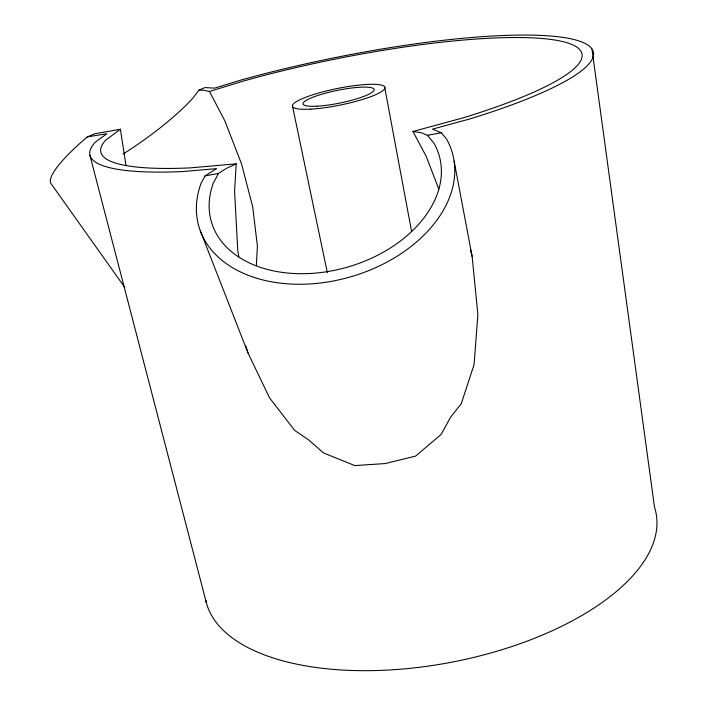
<?xml version="1.0" encoding="UTF-8"?>
<svg xmlns="http://www.w3.org/2000/svg" width="706" height="706" viewBox="0 0 706 706"><rect width="100%" height="100%" fill="white"/><g stroke="black" fill="none" stroke-linecap="round" stroke-linejoin="round"><path stroke-width="1.06" d="M256.357 265.43L257.39 246.023L252.704 206.911L241.673 164.304L224.764 120.673L209.47 91.471L203.169 90.2L198.942 90.121L193.903 96.898A87.826 17.35 -35.1 0 1 123.109 154.005M125.977 165.345L120.399 129.251L105.723 140.123A245.511 44.24 -11.5 0 0 190.117 167.887L236.219 163.854L234.577 191.158L237.754 250.453L238.831 256.887M236.219 163.854L226.502 168.337L218.463 173.447L213.141 183.498A118.626 81.578 -16.3 0 0 330.699 271.051A118.626 81.578 -16.3 0 0 434.04 143.336L427.386 135.305L421.323 132.71L412.975 131.493L426.274 156.494L438.753 189.04M124.812 287.448L50.744 183.225A97.719 19.318 -35.1 0 1 85.947 138.041L87.376 136.893L106.853 133.69L95.416 142.047A256.896 46.34 -11.5 0 0 182.422 171.576L216.601 168.628L205.022 175.9L201.016 183.375A131.969 90.783 -16.3 0 0 331.696 281.297A131.969 90.783 -16.3 0 0 446.342 138.729L441.321 132.763L432.513 129.119L470.196 118.837A256.896 46.34 -11.5 0 0 565.753 37.824A256.896 46.34 -11.5 0 0 241.099 80.025L214.527 88.144L205.022 87.57L198.942 90.121M87.376 136.893L95.01 133.69L120.399 129.251M209.47 91.471L244.788 80.652A245.511 44.24 -11.5 0 1 555.622 40.154A245.511 44.24 -11.5 0 1 463.568 117.717L412.975 131.493M205.022 175.9L218.463 173.447M427.386 135.305L441.321 132.763M200.345 230.906L248.018 353.009L269.568 397.919L294.72 430.448L308.354 439.661L323.569 452.961L354.836 465.589L385.247 463.551L415.613 456.085L441.144 434.402L450.728 416.999L461.239 403.779L474.097 364.552L477.883 314.585L472.12 256.419L454.126 161.162M245.803 345.728L248.018 353.009M89.909 155.276L206.267 602.394M470.558 249.986L472.12 256.419M292.575 106.562L327.346 272.701M384.549 86.556L411.598 231.515M591.981 49.138L654.506 507.155A229.309 107.992 -10.8 0 1 458.494 660.834A229.309 107.992 -10.8 0 1 205.773 600.277M317.02 106.182A36.227 6.451 -11.5 0 0 373.88 90.597A36.227 6.451 -11.5 0 0 325.113 93.28A36.227 6.451 -11.5 0 0 317.02 106.182M310.755 109.139A47.196 8.41 -11.5 0 0 384.629 88.788A47.196 8.41 -11.5 0 0 320.753 92.424A47.196 8.41 -11.5 0 0 310.755 109.139"/></g></svg>
